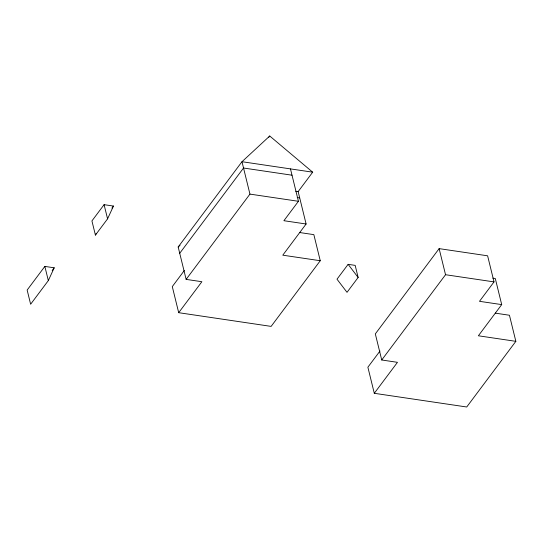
<?xml version="1.0" encoding="UTF-8"?>
<svg xmlns="http://www.w3.org/2000/svg" width="543" height="543" viewBox="0 0 543 543"><rect width="100%" height="100%" fill="white"/><g stroke="black" fill="none" stroke-linecap="round" stroke-linejoin="round"><path stroke-width="0.81" d="M48.327 280.588L54.212 267.794L44.845 266.409L27.15 290.05L30.632 304.236L48.327 280.588L44.845 266.409M95.412 235.099L107.575 218.849L113.46 206.055L104.086 204.67L91.93 220.92L95.412 235.099L96.104 233.599M52.189 270.495L54.212 267.794M111.939 208.084L113.46 206.055M320.255 260.728L271.127 326.391L178.695 312.693L201.881 281.715L186.134 279.387L178.179 246.99L241.988 161.712L269.735 136.008L312.687 172.185L298.155 191.604L306.109 224.001L282.781 255.183L320.255 260.728L313.847 234.637L299.688 232.54M179.726 253.289L243.535 168.018L292.019 175.199M268.724 137.359L269.735 136.008M184.382 270.441L172.287 286.602L178.695 312.693M186.134 279.387L249.943 194.109L241.988 161.712L312.687 172.185M290.471 168.9L298.433 201.29L283.901 220.709L306.109 224.001M348.124 264.339L336.999 279.197L347.018 292.324L358.142 277.466L355.176 265.378L348.124 264.339L358.142 277.466M492.827 278.152L495.297 278.518L501.705 304.609L479.489 301.317L494.021 281.898L487.614 255.807L439.131 248.626L375.322 333.897L381.729 359.989L397.469 362.324L374.29 393.302L466.722 406.992L515.85 341.337L509.443 315.245L495.284 313.148M379.978 351.05L367.882 367.211L374.29 393.302M381.729 359.989L445.538 274.717L439.131 248.626M501.705 304.609L478.376 335.784L515.85 341.337M178.179 246.99L180.025 245.273M295.684 191.245L298.155 191.604M297.238 197.543L299.702 197.91M249.943 194.109L298.433 201.29M445.538 274.717L494.021 281.898M104.086 204.67L107.575 218.849"/></g></svg>
